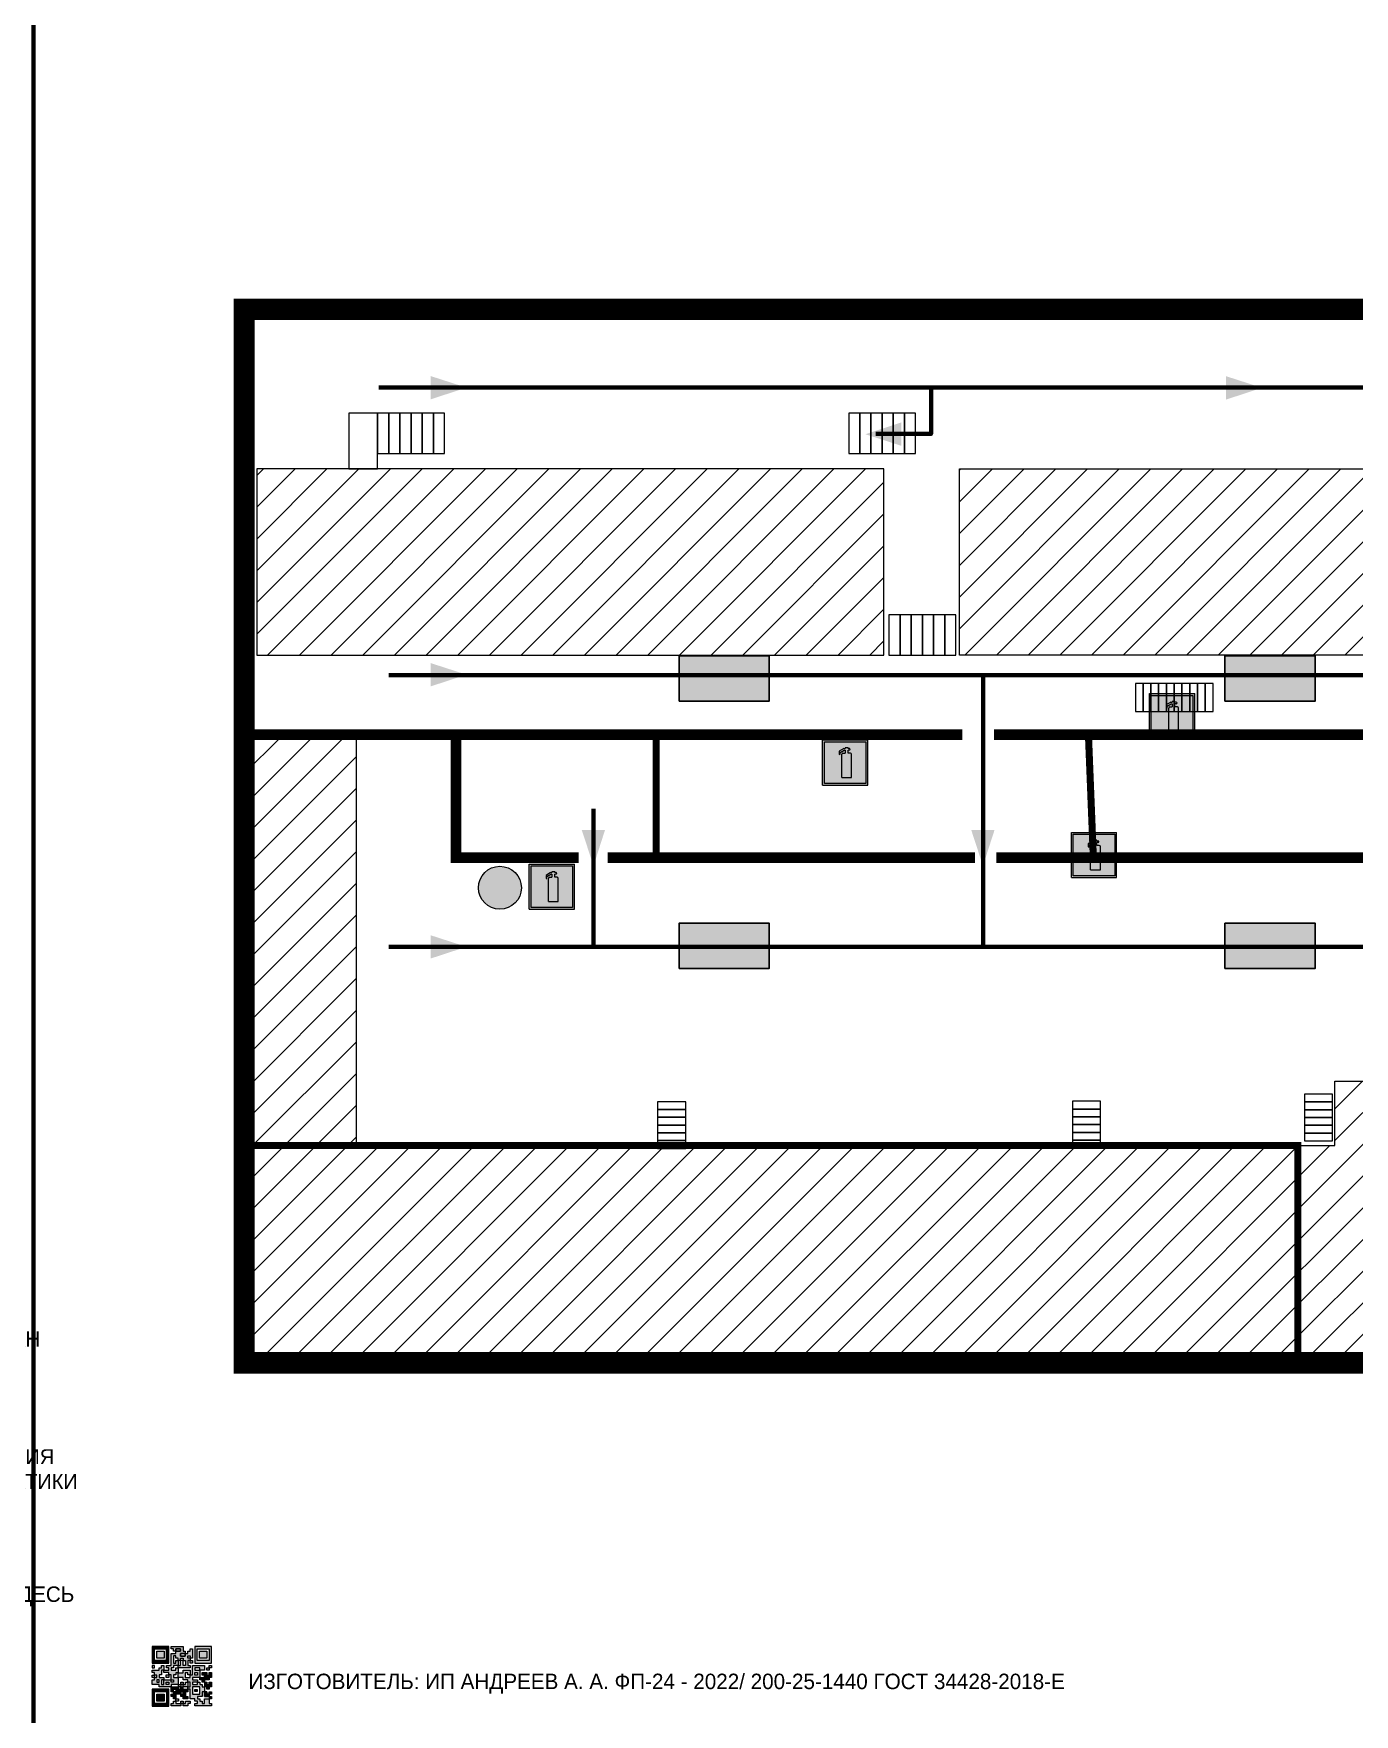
# Model space of a CAD drawing. Header units: millimetres. Extents: x 13114 to 67229, y 22859 to 38520.
# Drawn here: x 19339.7 to 19579.3, y 30911.3 to 31216 of the extents above; entities that cross this region are included whole.
import ezdxf

# ---------------------------------------------------------------- set-up
doc = ezdxf.new("R2010")
doc.units = ezdxf.units.MM
doc.layers.add('План_Штампы', color=7, linetype='Continuous')
doc.styles.add('обычный', font='arial.ttf')
pattern_1 = [(45, (-2234.3607, 20659.7296), (-2.87368196, 2.87368196), [])]

# ---------------------------------------------------------------- blocks, each defined once
blk = doc.blocks.new('QR')
at = {"lineweight": 0}
h = blk.add_hatch(color=256, dxfattribs=at)
h.dxf.hatch_style = 1
h.paths.add_polyline_path([(9241.16, 2687.38), (9242.01, 2687.38), (9242.01, 2687.83), (9241.59, 2687.83), (9241.59, 2688.68), (9239.45, 2688.68), (9239.45, 2688.25), (9239.86, 2688.25), (9239.86, 2687.83), (9240.29, 2687.83), (9240.29, 2688.25), (9241.16, 2688.25), (9241.16, 2687.83), (9240.29, 2687.83), (9240.29, 2687.38), (9239.45, 2687.38), (9239.45, 2685.22), (9238.57, 2685.22), (9238.57, 2684.8), (9239.02, 2684.8), (9239.02, 2684.37), (9238.13, 2684.37), (9238.13, 2683.92), (9239.02, 2683.92), (9239.02, 2683.5), (9239.44, 2683.5), (9239.44, 2682.64), (9239.87, 2682.64), (9239.87, 2682.18), (9239.44, 2682.18), (9239.44, 2682.64), (9238.13, 2682.64), (9238.13, 2681.76), (9237.71, 2681.76), (9237.71, 2682.64), (9238.13, 2682.64), (9238.13, 2683.07), (9237.27, 2683.07), (9237.27, 2683.51), (9237.71, 2683.51), (9237.71, 2684.37), (9238.13, 2684.37), (9238.13, 2685.22), (9237.71, 2685.22), (9237.71, 2684.8), (9237.28, 2684.8), (9237.28, 2684.38), (9235.98, 2684.38), (9235.98, 2683.92), (9236.4, 2683.92), (9236.4, 2683.49), (9236.84, 2683.49), (9236.84, 2683.07), (9236.4, 2683.07), (9236.4, 2682.64), (9235.98, 2682.64), (9235.98, 2681.76), (9237.29, 2681.76), (9237.29, 2681.33), (9239.43, 2681.33), (9239.43, 2681.76), (9240.74, 2681.76), (9240.74, 2683.05), (9239.87, 2683.05), (9239.87, 2683.5), (9240.29, 2683.5), (9240.29, 2683.91), (9240.74, 2683.91), (9240.74, 2684.81), (9240.29, 2684.81), (9240.29, 2684.79), (9240.29, 2684.37), (9239.45, 2684.37), (9239.45, 2684.8), (9239.87, 2684.8), (9239.87, 2685.21), (9240.74, 2685.21), (9240.74, 2686.1), (9240.29, 2686.1), (9240.29, 2685.64), (9239.86, 2685.64), (9239.86, 2686.95), (9240.29, 2686.95), (9240.29, 2686.52), (9240.74, 2686.52), (9240.74, 2686.1), (9241.16, 2686.1), (9241.16, 2686.53), (9241.59, 2686.53), (9241.59, 2686.1), (9242.02, 2686.1), (9242.02, 2685.21), (9241.59, 2685.21), (9241.59, 2686.1), (9241.16, 2686.1), (9241.16, 2685.21), (9240.74, 2685.21), (9240.74, 2684.81), (9242.89, 2684.81), (9242.89, 2685.22), (9242.47, 2685.22), (9242.47, 2686.11), (9242.89, 2686.11), (9242.89, 2686.52), (9242.46, 2686.52), (9242.46, 2686.95), (9242.89, 2686.95), (9242.89, 2686.52), (9243.32, 2686.52), (9243.32, 2688.26), (9242.9, 2688.26), (9242.9, 2687.83), (9242.47, 2687.83), (9242.47, 2687.38), (9242.01, 2687.38), (9242.01, 2686.94), (9241.16, 2686.94)])
h.paths.add_polyline_path([(9239.02, 2682.18), (9239.02, 2681.76), (9238.54, 2681.76), (9238.54, 2682.18)], flags=16)
h.paths.add_polyline_path([(9237.27, 2682.65), (9237.27, 2682.19), (9236.83, 2682.19), (9236.83, 2682.65)], flags=16)
h = blk.add_hatch(color=256, dxfattribs=at)
h.dxf.hatch_style = 1
h.paths.add_polyline_path([(9238.15, 2687.83), (9236.83, 2687.83), (9236.83, 2686.52), (9238.15, 2686.52)], flags=0)
h.paths.add_polyline_path([(9239.01, 2685.65), (9239.01, 2688.68), (9235.98, 2688.68), (9235.98, 2685.65)])
h.paths.add_polyline_path([(9236.41, 2686.1), (9236.41, 2688.26), (9238.56, 2688.26), (9238.56, 2686.1)], flags=16)
h.paths.add_polyline_path([(9236.83, 2686.52), (9236.83, 2687.83), (9238.15, 2687.83), (9238.15, 2686.52)], flags=0)
h = blk.add_hatch(color=256, dxfattribs=at)
h.dxf.hatch_style = 1
h.paths.add_polyline_path([(9238.15, 2686.52), (9238.15, 2687.83), (9236.83, 2687.83), (9236.83, 2686.52)])
h.paths.add_polyline_path([(9245.91, 2686.52), (9245.91, 2687.83), (9244.59, 2687.83), (9244.59, 2686.52)], flags=0)
h.paths.add_polyline_path([(9246.77, 2685.65), (9246.77, 2688.68), (9243.74, 2688.68), (9243.74, 2685.65)])
h.paths.add_polyline_path([(9244.17, 2686.1), (9244.17, 2688.26), (9246.32, 2688.26), (9246.32, 2686.1)], flags=16)
h.paths.add_polyline_path([(9244.59, 2686.52), (9244.59, 2687.83), (9245.91, 2687.83), (9245.91, 2686.52)], flags=0)
h = blk.add_hatch(color=256, dxfattribs=at)
h.dxf.hatch_style = 1
h.paths.add_polyline_path([(9240.75, 2681.76), (9240.75, 2681.35), (9241.17, 2681.35), (9241.17, 2681.76)])
h.paths.add_polyline_path([(9241.6, 2682.18), (9241.17, 2682.18), (9241.17, 2681.76), (9241.6, 2681.76)])
h.paths.add_polyline_path([(9242.47, 2681.34), (9242.47, 2682.19), (9242.02, 2682.19), (9242.02, 2681.76), (9241.6, 2681.76), (9241.6, 2681.34)])
h.paths.add_polyline_path([(9239.87, 2678.3), (9239.44, 2678.3), (9239.44, 2677.89), (9241.17, 2677.89), (9241.17, 2678.3), (9240.28, 2678.3), (9240.28, 2678.73), (9239.87, 2678.73)])
h.paths.add_polyline_path([(9240.75, 2678.73), (9240.75, 2679.19), (9240.28, 2679.19), (9240.28, 2678.73)])
h.paths.add_polyline_path([(9241.6, 2678.73), (9241.17, 2678.73), (9241.17, 2678.3), (9241.6, 2678.3)])
h.paths.add_polyline_path([(9242.02, 2678.3), (9241.6, 2678.3), (9241.6, 2677.89), (9242.48, 2677.89), (9242.48, 2678.31), (9242.9, 2678.31), (9242.9, 2678.73), (9242.02, 2678.73)])
h.paths.add_polyline_path([(9246.36, 2684.37), (9246.36, 2684.79), (9245.93, 2684.79), (9245.93, 2684.37)])
h.paths.add_polyline_path([(9246.78, 2685.2), (9246.36, 2685.2), (9246.36, 2684.79), (9246.78, 2684.79)])
h.paths.add_polyline_path([(9245.91, 2687.83), (9244.59, 2687.83), (9244.59, 2686.52), (9245.91, 2686.52)])
h = blk.add_hatch(color=256, dxfattribs=at)
h.dxf.hatch_style = 1
h.paths.add_polyline_path([(9243.32, 2686.11), (9242.89, 2686.11), (9242.89, 2685.64), (9243.32, 2685.64)])
h.paths.add_polyline_path([(9239.02, 2683.07), (9239.02, 2683.5), (9238.56, 2683.5), (9238.56, 2683.07)])
h.paths.add_polyline_path([(9236.4, 2684.8), (9236.4, 2685.22), (9235.98, 2685.22), (9235.98, 2684.8)])
h.paths.add_polyline_path([(9236.4, 2683.07), (9236.4, 2683.49), (9235.98, 2683.49), (9235.98, 2683.07)])
h = blk.add_hatch(color=256, dxfattribs=at)
h.dxf.hatch_style = 1
h.paths.add_polyline_path([(9243.32, 2682.64), (9243.32, 2683.07), (9244.62, 2683.07), (9244.62, 2684.37), (9243.74, 2684.37), (9243.74, 2684.8), (9244.62, 2684.8), (9244.62, 2684.37), (9245.48, 2684.37), (9245.48, 2685.22), (9243.32, 2685.22), (9243.32, 2683.5), (9242.89, 2683.5), (9242.89, 2683.06), (9242.01, 2683.06), (9242.01, 2683.91), (9242.47, 2683.91), (9242.47, 2683.5), (9242.89, 2683.5), (9242.89, 2684.38), (9241.59, 2684.38), (9241.59, 2683.91), (9240.74, 2683.91), (9240.74, 2683.05), (9241.59, 2683.05), (9241.59, 2682.64), (9242.47, 2682.64), (9242.47, 2682.19), (9242.91, 2682.19), (9242.91, 2681.34), (9242.48, 2681.34), (9242.48, 2680.91), (9242.91, 2680.91), (9242.91, 2679.17), (9243.75, 2679.17), (9243.75, 2678.73), (9244.2, 2678.73), (9244.2, 2678.3), (9243.75, 2678.3), (9243.75, 2677.88), (9246.78, 2677.88), (9246.78, 2678.3), (9246.35, 2678.3), (9246.35, 2679.19), (9245.48, 2679.19), (9245.48, 2678.31), (9245.05, 2678.31), (9245.05, 2678.73), (9244.62, 2678.73), (9244.62, 2679.19), (9244.2, 2679.19), (9244.2, 2679.61), (9245.05, 2679.61), (9245.05, 2680.46), (9245.48, 2680.46), (9245.48, 2681.34), (9245.04, 2681.34), (9245.04, 2681.76), (9244.63, 2681.76), (9244.63, 2682.19), (9244.21, 2682.19), (9244.21, 2681.76), (9243.32, 2681.76), (9243.32, 2682.19), (9244.21, 2682.19), (9244.21, 2682.64)])
h.paths.add_polyline_path([(9243.75, 2683.49), (9243.75, 2683.92), (9244.21, 2683.92), (9244.21, 2683.49)], flags=16)
h.paths.add_polyline_path([(9243.32, 2681.34), (9244.63, 2681.34), (9244.63, 2680.04), (9243.32, 2680.04)], flags=16)
h.paths.add_polyline_path([(9243.76, 2680.89), (9244.18, 2680.89), (9244.18, 2680.48), (9243.76, 2680.48)], flags=0)
h = blk.add_hatch(color=256, dxfattribs=at)
h.dxf.hatch_style = 1
h.paths.add_polyline_path([(9242.02, 2680.46), (9242.48, 2680.46), (9242.48, 2680.91), (9241.58, 2680.91), (9241.58, 2681.35), (9241.17, 2681.35), (9241.17, 2680.91), (9240.75, 2680.91), (9240.75, 2681.33), (9239.43, 2681.33), (9239.43, 2680.46), (9239.86, 2680.46), (9239.86, 2680.92), (9240.3, 2680.92), (9240.3, 2680.46), (9239.86, 2680.46), (9239.86, 2680.04), (9239.44, 2680.04), (9239.44, 2679.62), (9239.86, 2679.62), (9239.86, 2679.19), (9240.29, 2679.19), (9240.29, 2680.03), (9241.18, 2680.03), (9241.18, 2680.47), (9241.6, 2680.47), (9241.6, 2680.03), (9241.18, 2680.03), (9241.18, 2679.61), (9241.6, 2679.61), (9241.6, 2679.19), (9242.47, 2679.19), (9242.47, 2679.6), (9242.02, 2679.6)])
h = blk.add_hatch(color=256, dxfattribs=at)
h.dxf.hatch_style = 1
h.paths.add_polyline_path([(9246.36, 2683.07), (9246.78, 2683.07), (9246.78, 2683.92), (9246.36, 2683.92), (9246.36, 2683.49), (9245.92, 2683.49), (9245.92, 2683.92), (9245.06, 2683.92), (9245.06, 2683.49), (9245.48, 2683.49), (9245.48, 2683.07), (9244.62, 2683.07), (9244.62, 2682.65), (9245.05, 2682.65), (9245.05, 2682.18), (9245.48, 2682.18), (9245.48, 2682.65), (9246.36, 2682.65)])
h.paths.add_polyline_path([(9246.78, 2682.18), (9246.36, 2682.18), (9246.36, 2681.75), (9245.92, 2681.75), (9245.92, 2682.18), (9245.48, 2682.18), (9245.48, 2681.34), (9245.48, 2681.34), (9245.94, 2681.34), (9245.94, 2680.91), (9246.36, 2680.91), (9246.36, 2681.34), (9246.78, 2681.34)])
h = blk.add_hatch(color=256, dxfattribs=at)
h.dxf.hatch_style = 1
h.paths.add_polyline_path([(9235.98, 2680.9), (9235.98, 2677.86), (9239.02, 2677.86), (9239.02, 2680.9)])
h.paths.add_polyline_path([(9238.57, 2680.48), (9238.57, 2678.32), (9236.41, 2678.32), (9236.41, 2680.48)], flags=16)
h.paths.add_polyline_path([(9238.15, 2680.05), (9238.15, 2678.74), (9236.83, 2678.74), (9236.83, 2680.05)], flags=0)
h = blk.add_hatch(color=256, dxfattribs=at)
h.dxf.hatch_style = 1
h.paths.add_polyline_path([(9238.15, 2680.05), (9236.83, 2680.05), (9236.83, 2678.74), (9238.15, 2678.74)])
h = blk.add_hatch(color=256, dxfattribs=at)
h.dxf.hatch_style = 1
h.paths.add_polyline_path([(9244.18, 2680.48), (9244.18, 2680.89), (9243.76, 2680.89), (9243.76, 2680.48)])
h = blk.add_hatch(color=256, dxfattribs=at)
h.dxf.hatch_style = 1
h.paths.add_polyline_path([(9245.93, 2680.04), (9245.93, 2680.46), (9245.48, 2680.46), (9245.48, 2679.62), (9246.35, 2679.62), (9246.35, 2680.04)])
h.paths.add_polyline_path([(9246.78, 2680.04), (9246.78, 2680.46), (9246.35, 2680.46), (9246.35, 2680.04)])
h.paths.add_polyline_path([(9246.78, 2679.18), (9246.78, 2679.62), (9246.35, 2679.62), (9246.35, 2679.18)])
for points in [[(9237.71, 2685.22), (9238.13, 2685.22), (9238.13, 2684.37), (9237.71, 2684.37), (9237.71, 2683.51), (9237.27, 2683.51), (9237.27, 2683.07), (9238.13, 2683.07), (9238.13, 2682.64), (9237.71, 2682.64), (9237.71, 2681.76), (9238.13, 2681.76), (9238.13, 2682.64), (9239.44, 2682.64), (9239.44, 2683.5), (9239.02, 2683.5), (9239.02, 2683.07), (9238.56, 2683.07), (9238.56, 2683.5), (9239.02, 2683.5), (9239.02, 2683.92), (9238.13, 2683.92), (9238.13, 2684.37), (9239.02, 2684.37), (9239.02, 2684.8), (9238.57, 2684.8), (9238.57, 2685.22), (9239.45, 2685.22), (9239.45, 2687.38), (9240.29, 2687.38), (9240.29, 2687.83), (9239.86, 2687.83), (9239.86, 2688.25), (9239.45, 2688.25), (9239.45, 2688.68), (9241.59, 2688.68), (9241.59, 2687.83), (9242.01, 2687.83), (9242.01, 2687.38), (9242.47, 2687.38), (9242.47, 2687.83), (9242.9, 2687.83), (9242.9, 2688.26), (9243.32, 2688.26), (9243.32, 2686.52), (9242.89, 2686.52), (9242.89, 2686.11), (9243.32, 2686.11), (9243.32, 2685.64), (9242.89, 2685.64), (9242.89, 2686.11), (9242.47, 2686.11), (9242.47, 2685.22), (9242.89, 2685.22), (9242.89, 2684.81), (9240.74, 2684.81), (9240.74, 2683.91), (9241.59, 2683.91), (9241.59, 2684.38), (9242.89, 2684.38), (9242.89, 2683.5), (9242.47, 2683.5), (9242.47, 2683.91), (9242.01, 2683.91), (9242.01, 2683.06), (9242.89, 2683.06), (9242.89, 2683.5), (9243.32, 2683.5), (9243.32, 2685.22), (9245.48, 2685.22), (9245.48, 2684.37), (9244.62, 2684.37), (9244.62, 2683.07), (9245.48, 2683.07), (9245.48, 2683.49), (9245.06, 2683.49), (9245.06, 2683.92), (9245.92, 2683.92), (9245.92, 2683.49), (9246.36, 2683.49), (9246.36, 2683.92), (9246.78, 2683.92), (9246.78, 2683.07), (9246.36, 2683.07), (9246.36, 2682.65), (9245.48, 2682.65), (9245.48, 2682.18), (9245.92, 2682.18), (9245.92, 2681.75), (9246.36, 2681.75), (9246.36, 2682.18), (9246.78, 2682.18), (9246.78, 2681.34), (9246.36, 2681.34), (9246.36, 2680.91), (9245.94, 2680.91), (9245.94, 2681.34), (9245.48, 2681.34), (9245.48, 2680.46), (9245.93, 2680.46), (9245.93, 2680.04), (9246.35, 2680.04), (9246.35, 2680.46), (9246.78, 2680.46), (9246.78, 2680.04), (9246.78, 2680.04), (9246.35, 2680.04), (9246.35, 2679.62), (9246.78, 2679.62), (9246.78, 2679.18), (9246.35, 2679.18), (9246.35, 2678.3), (9246.78, 2678.3), (9246.78, 2677.88), (9243.75, 2677.88), (9243.75, 2678.3), (9244.2, 2678.3), (9244.2, 2678.73), (9243.75, 2678.73), (9243.75, 2679.17), (9242.91, 2679.17), (9242.91, 2680.91), (9242.48, 2680.91), (9242.48, 2680.46), (9242.02, 2680.46), (9242.02, 2679.6), (9242.47, 2679.6), (9242.47, 2679.19), (9241.6, 2679.19), (9241.6, 2679.61), (9241.18, 2679.61), (9241.18, 2680.03), (9240.29, 2680.03), (9240.29, 2679.19), (9240.75, 2679.19), (9240.75, 2678.73), (9240.28, 2678.73), (9240.28, 2678.3), (9241.17, 2678.3), (9241.17, 2678.73), (9241.6, 2678.73), (9241.6, 2678.3), (9242.02, 2678.3), (9242.02, 2678.73), (9242.9, 2678.73), (9242.9, 2678.31), (9242.48, 2678.31), (9242.48, 2677.89), (9241.6, 2677.89), (9241.6, 2678.3), (9241.17, 2678.3), (9241.17, 2677.89), (9239.44, 2677.89), (9239.44, 2678.3), (9239.87, 2678.3), (9239.87, 2678.73), (9240.28, 2678.73), (9240.28, 2679.19), (9240.29, 2679.19), (9239.86, 2679.19), (9239.86, 2679.62), (9239.44, 2679.62), (9239.44, 2680.04), (9239.86, 2680.04), (9239.86, 2680.46), (9239.43, 2680.46), (9239.43, 2681.33), (9237.29, 2681.33), (9237.29, 2681.76), (9235.98, 2681.76), (9235.98, 2682.64), (9236.4, 2682.64), (9236.4, 2683.07), (9235.98, 2683.07), (9235.98, 2683.49), (9236.4, 2683.49), (9236.4, 2683.92), (9235.98, 2683.92), (9235.98, 2684.38), (9237.28, 2684.38), (9237.28, 2684.8), (9237.71, 2684.8), (9237.71, 2685.22), (9237.92, 2685.22)], [(9240.74, 2685.21), (9239.87, 2685.21), (9239.87, 2684.8), (9239.45, 2684.8), (9239.45, 2684.37), (9240.29, 2684.37), (9240.29, 2684.79), (9240.29, 2684.81), (9240.74, 2684.81), (9240.74, 2685.21), (9239.87, 2685.21)], [(9240.74, 2686.1), (9240.74, 2686.52), (9240.29, 2686.52), (9240.29, 2686.95), (9239.86, 2686.95), (9239.86, 2685.64), (9240.29, 2685.64), (9240.29, 2686.1), (9240.74, 2686.1), (9240.74, 2686.52)], [(9244.62, 2684.37), (9244.62, 2684.8), (9243.74, 2684.8), (9243.74, 2684.37), (9244.62, 2684.37)], [(9240.74, 2683.05), (9240.74, 2681.76), (9239.43, 2681.76), (9239.43, 2681.33), (9240.75, 2681.33), (9240.75, 2681.35), (9240.75, 2680.91), (9241.17, 2680.91), (9241.17, 2681.35), (9241.58, 2681.35), (9241.58, 2680.91), (9242.48, 2680.91), (9242.48, 2681.34), (9242.91, 2681.34), (9242.91, 2682.19), (9242.47, 2682.19), (9242.47, 2682.64), (9241.59, 2682.64), (9241.59, 2683.05), (9240.74, 2683.05)], [(9240.74, 2683.91), (9240.29, 2683.91), (9240.29, 2683.5), (9239.87, 2683.5), (9239.87, 2683.05), (9240.74, 2683.05), (9240.74, 2683.91)], [(9241.6, 2681.76), (9242.02, 2681.76), (9242.02, 2682.19), (9242.47, 2682.19), (9242.47, 2681.34), (9241.6, 2681.34), (9241.6, 2681.76)], [(9244.62, 2683.07), (9243.32, 2683.07), (9243.32, 2682.64), (9244.21, 2682.64), (9244.21, 2682.19), (9243.32, 2682.19), (9243.32, 2681.76), (9244.21, 2681.76), (9244.21, 2682.19), (9244.63, 2682.19), (9244.63, 2681.76), (9245.04, 2681.76), (9245.04, 2681.34), (9245.48, 2681.34)], [(9245.48, 2682.18), (9245.05, 2682.18), (9245.05, 2682.65), (9244.62, 2682.65), (9244.62, 2683.07)], [(9245.48, 2682.18), (9245.48, 2681.34)], [(9239.86, 2680.46), (9239.86, 2680.92), (9240.3, 2680.92), (9240.3, 2680.46), (9239.86, 2680.46)], [(9245.48, 2680.46), (9245.05, 2680.46), (9245.05, 2679.61), (9244.2, 2679.61), (9244.2, 2679.19), (9244.62, 2679.19), (9244.62, 2678.73), (9245.05, 2678.73), (9245.05, 2678.31), (9245.48, 2678.31), (9245.48, 2679.19), (9246.35, 2679.19), (9246.35, 2679.07)], [(9246.35, 2679.62), (9245.48, 2679.62), (9245.48, 2680.46)], [(9245.48, 2680.46), (9245.48, 2679.62), (9246.35, 2679.62), (9246.35, 2680.04), (9245.93, 2680.04), (9245.93, 2680.46), (9245.48, 2680.46), (9245.48, 2679.62)], [(9246.35, 2679.62), (9246.35, 2679.18)]]:
    blk.add_lwpolyline(points, dxfattribs=at)
for points in [[(9235.98, 2685.65), (9239.01, 2685.65), (9239.01, 2688.68), (9235.98, 2688.68)], [(9236.41, 2688.26), (9238.56, 2688.26), (9238.56, 2686.1), (9236.41, 2686.1)], [(9236.83, 2687.83), (9238.15, 2687.83), (9238.15, 2686.52), (9236.83, 2686.52)], [(9240.29, 2687.83), (9241.16, 2687.83), (9241.16, 2688.25), (9240.29, 2688.25)], [(9240.29, 2688.25), (9241.16, 2688.25), (9241.16, 2687.83), (9240.29, 2687.83)], [(9242.01, 2687.38), (9241.16, 2687.38), (9241.16, 2686.94), (9242.01, 2686.94)], [(9241.16, 2687.38), (9242.01, 2687.38), (9242.01, 2686.94), (9241.16, 2686.94)], [(9243.74, 2685.65), (9246.77, 2685.65), (9246.77, 2688.68), (9243.74, 2688.68)], [(9244.17, 2688.26), (9246.32, 2688.26), (9246.32, 2686.1), (9244.17, 2686.1)], [(9244.59, 2687.83), (9245.91, 2687.83), (9245.91, 2686.52), (9244.59, 2686.52)], [(9235.98, 2684.8), (9236.4, 2684.8), (9236.4, 2685.22), (9235.98, 2685.22)], [(9241.16, 2686.1), (9240.74, 2686.1), (9240.74, 2685.21), (9241.16, 2685.21)], [(9241.16, 2686.53), (9241.59, 2686.53), (9241.59, 2686.1), (9241.16, 2686.1)], [(9241.59, 2686.1), (9242.02, 2686.1), (9242.02, 2685.21), (9241.59, 2685.21)], [(9242.89, 2686.52), (9242.46, 2686.52), (9242.46, 2686.95), (9242.89, 2686.95)], [(9245.93, 2684.79), (9246.36, 2684.79), (9246.36, 2684.37), (9245.93, 2684.37)], [(9246.36, 2685.2), (9246.78, 2685.2), (9246.78, 2684.79), (9246.36, 2684.79)], [(9236.4, 2683.07), (9236.84, 2683.07), (9236.84, 2683.49), (9236.4, 2683.49)], [(9236.83, 2682.19), (9237.27, 2682.19), (9237.27, 2682.65), (9236.83, 2682.65)], [(9238.54, 2682.18), (9239.02, 2682.18), (9239.02, 2681.76), (9238.54, 2681.76)], [(9239.44, 2682.64), (9239.87, 2682.64), (9239.87, 2682.18), (9239.44, 2682.18)], [(9240.75, 2681.76), (9241.17, 2681.76), (9241.17, 2681.35), (9240.75, 2681.35)], [(9241.17, 2682.18), (9241.6, 2682.18), (9241.6, 2681.76), (9241.17, 2681.76)], [(9243.32, 2680.04), (9244.63, 2680.04), (9244.63, 2681.34), (9243.32, 2681.34)], [(9243.75, 2683.92), (9244.21, 2683.92), (9244.21, 2683.49), (9243.75, 2683.49)], [(9235.98, 2677.86), (9239.02, 2677.86), (9239.02, 2680.9), (9235.98, 2680.9)], [(9236.41, 2680.48), (9238.57, 2680.48), (9238.57, 2678.32), (9236.41, 2678.32)], [(9236.83, 2680.05), (9238.15, 2680.05), (9238.15, 2678.74), (9236.83, 2678.74)], [(9241.18, 2680.03), (9241.6, 2680.03), (9241.6, 2680.47), (9241.18, 2680.47)], [(9243.76, 2680.89), (9244.18, 2680.89), (9244.18, 2680.48), (9243.76, 2680.48)]]:
    blk.add_lwpolyline(points, close=True, dxfattribs=at)
blk = doc.blocks.new('A$C3AD82952')
at = {"true_color": 0xf5f5ff}
h = blk.add_hatch(color=7, dxfattribs=at)
h.dxf.hatch_style = 1
h.paths.add_polyline_path([(8.21, 8.73, 0.414214), (7.89, 9.05), (7.22, 9.05), (7.22, 9.92), (7.59, 9.92, 1), (7.57, 10.36), (7.22, 10.36), (7.22, 10.6), (6.43, 10.6), (6.43, 10.36), (6.01, 10.36), (4.74, 9.59), (4.74, 8.69), (4.98, 8.73), (4.98, 9.26), (6.12, 9.91), (6.43, 9.91), (6.43, 9.05), (5.76, 9.05, 0.414214), (5.44, 8.73), (5.44, 2.2), (8.21, 2.2)], flags=0)
h.paths.add_polyline_path([(12.8, 12.8), (0, 12.8), (0, 0), (12.8, 0)])
h.paths.add_polyline_path([(0.51, 12.29), (12.29, 12.29), (12.29, 0.51), (0.51, 0.51)], flags=16)
h.paths.add_polyline_path([(4.74, 9.59), (6.01, 10.36), (6.43, 10.36), (6.43, 10.6), (7.22, 10.6), (7.22, 10.36), (7.59, 10.36, -0.94586), (7.59, 9.92), (7.22, 9.92), (7.22, 9.05), (7.89, 9.05, -0.414214), (8.21, 8.73), (8.21, 2.2), (5.44, 2.2), (5.44, 8.73, -0.414214), (5.76, 9.05), (6.43, 9.05), (6.43, 9.91), (6.12, 9.91), (4.98, 9.26), (4.98, 8.73), (4.74, 8.69)], flags=0)
h = blk.add_hatch(color=242)
h.dxf.hatch_style = 1
h.paths.add_polyline_path([(12.29, 12.29), (0.51, 12.29), (0.51, 0.51), (12.29, 0.51)])
h.paths.add_polyline_path([(4.74, 8.69), (4.74, 9.59), (6.01, 10.36), (6.43, 10.36), (6.43, 10.6), (7.22, 10.6), (7.22, 10.36), (7.59, 10.36, -0.94586), (7.59, 9.92), (7.22, 9.92), (7.22, 9.05), (7.89, 9.05, -0.414214), (8.21, 8.73), (8.21, 2.2), (5.44, 2.2), (5.44, 8.73, -0.414214), (5.76, 9.05), (6.43, 9.05), (6.43, 9.91), (6.12, 9.91), (4.98, 9.26), (4.98, 8.73)], flags=16)
h = blk.add_hatch(color=7, dxfattribs=at)
h.dxf.hatch_style = 1
h.paths.add_polyline_path([(8.21, 8.73, 0.414214), (7.89, 9.05), (7.22, 9.05), (7.22, 9.92), (7.59, 9.92, 1), (7.57, 10.36), (7.22, 10.36), (7.22, 10.6), (6.43, 10.6), (6.43, 10.36), (6.01, 10.36), (4.74, 9.59), (4.74, 8.69), (4.98, 8.73), (4.98, 9.26), (6.12, 9.91), (6.43, 9.91), (6.43, 9.05), (5.76, 9.05, 0.414214), (5.44, 8.73), (5.44, 2.2), (8.21, 2.2)])
at = {"color": 242, "lineweight": 5}
for p, q in [((0, 0), (0, 12.8)), ((0, 12.8), (12.8, 12.8)), ((6.01, 10.36), (4.74, 9.59)), ((4.74, 9.59), (4.74, 8.69)), ((4.98, 9.26), (6.12, 9.91)), ((6.01, 10.36), (6.43, 10.36)), ((6.12, 9.91), (6.43, 9.91)), ((7.22, 10.6), (6.43, 10.6)), ((6.43, 10.6), (6.43, 10.36)), ((6.43, 9.91), (6.43, 9.05)), ((7.22, 10.36), (7.22, 10.6)), ((7.59, 10.36), (7.22, 10.36)), ((7.22, 9.05), (7.22, 9.92)), ((7.59, 9.92), (7.22, 9.92)), ((12.8, 0), (12.8, 12.8)), ((4.74, 8.69), (4.98, 8.73)), ((4.98, 8.73), (4.98, 9.26)), ((5.44, 2.2), (5.44, 8.73)), ((5.76, 9.05), (6.43, 9.05)), ((7.89, 9.05), (7.22, 9.05)), ((8.21, 2.2), (8.21, 8.73)), ((0, 0), (12.8, 0)), ((5.44, 2.2), (8.21, 2.2))]:
    blk.add_line(p, q, dxfattribs=at)
blk.add_lwpolyline([(0.51, 12.29), (12.29, 12.29), (12.29, 0.51), (0.51, 0.51)], close=True, dxfattribs=at)
for centre, radius, start, end in [((7.58, 10.14), 0.223, 273.1875, 86.8125), ((5.76, 8.73), 0.32, 90, 180), ((7.89, 8.73), 0.32, 0, 90)]:
    blk.add_arc(centre, radius, start, end, dxfattribs=at)
blk = doc.blocks.new('A$C32E8229D')
at = {"true_color": 0xffffff}
blk.add_hatch(color=7, dxfattribs=at).paths.add_polyline_path([(0, 0), (0, -8), (16, -8), (16, 0)])
h = blk.add_hatch(color=126)
h.paths.add_polyline_path([(0.2, -0.2), (15.8, -0.2), (15.8, -7.8), (0.2, -7.8)])
h.paths.add_polyline_path([(13.49, -2.05), (12.08, -2.05), (11.37, -2.63, 0.162397), (11.29, -2.84), (11.29, -3.63), (10.35, -3.63), (10.35, -4.05), (11.68, -4.05), (11.68, -3.48), (12.26, -4.28), (11.29, -5.1), (11.29, -6.78), (11.85, -6.78), (11.85, -5.44), (12.8, -4.64), (12.8, -5.94), (14.46, -5.94), (14.46, -5.39), (13.45, -5.39), (13.45, -3.97), (12.46, -2.59), (13.15, -2.59), (13.69, -3.34), (14.18, -3)], flags=16)
h.paths.add_polyline_path([(10.74, -1.82, 1), (11.8, -1.82, 1)], flags=16)
h.paths.add_polyline_path([(9.39, -3.59), (5.99, -3.59), (6.56, -3.03), (5.91, -3.03), (5.1, -3.83), (5.91, -4.64), (6.56, -4.64), (5.99, -4.09), (9.39, -4.09)], flags=16)
h.paths.add_polyline_path([(4.29, -1.08), (1.72, -1.08), (1.72, -6.6), (4.29, -6.6)], flags=16)
at = {"color": 126}
blk.add_lwpolyline([(16, -8), (0, -8), (0, 0), (16, 0)], close=True, dxfattribs=at)
blk = doc.blocks.new('A$C7B8C2D5B')
at = {"lineweight": 0}
h = blk.add_hatch(color=5, dxfattribs=at)
h.dxf.hatch_style = 1
h.paths.add_polyline_path([(1.4, -3.02, 1), (-2.11, -3.02, 1)])
at = {"color": 5, "lineweight": 0}
blk.add_circle((-0.36, -3.02), 1.75, dxfattribs=at)

msp = doc.modelspace()

# ---------------------------------------------------------------- hatches: boundary and pattern name
at = {"lineweight": 0}
h = msp.add_hatch(dxfattribs=at)
h.set_pattern_fill('ANSI31', color=256, scale=1.28)
h.set_pattern_definition(pattern_1)
h.paths.add_polyline_path([(19493.92, 31103.35), (19493.92, 31137.1), (19458.13, 31137.1), (19380.18, 31137.1), (19380.18, 31103.35)])
h.paths.add_polyline_path([(19507.6, 31137.1), (19507.6, 31103.35), (19610.47, 31103.35), (19610.47, 31137.1)])
h = msp.add_hatch(dxfattribs=at)
h.set_pattern_fill('ANSI31', color=256, scale=1.28)
h.set_pattern_definition(pattern_1)
h.paths.add_polyline_path([(19398.25, 31088.31), (19377.88, 31088.31), (19377.88, 31014.42), (19398.25, 31014.42)])
h = msp.add_hatch(dxfattribs=at)
h.set_pattern_fill('ANSI31', color=256, scale=1.28)
h.set_pattern_definition(pattern_1)
h.paths.add_polyline_path([(19575.73, 31014.42), (19568.97, 31014.42), (19568.97, 30976.84), (19646.33, 30976.84), (19646.33, 31043.5), (19635.15, 31043.5), (19635.15, 31026.09), (19616.43, 31026.09), (19575.73, 31026.09)])
h.paths.add_polyline_path([(19568.97, 30976.84), (19568.97, 31014.42), (19533.21, 31014.42), (19533.21, 31014.01), (19528.1, 31014.01), (19457.98, 31014.2), (19457.98, 31013.91), (19452.87, 31013.91), (19377.88, 31014.42), (19377.88, 30976.84)])

# ---------------------------------------------------------------- linework, layer by layer
at = {"color": 1, "lineweight": 100}
msp.add_lwpolyline([(19339.68, 31292.29), (19939.68, 31292.29), (19939.68, 30897.29), (19339.68, 30897.29)], close=True, dxfattribs=at)
at = {"lineweight": 0}
for points, const_width in [([(19397.23, 30975.02), (19377.88, 30975.02), (19377.88, 31166.02), (19725.81, 31166.02)], 3.84), ([(19379.19, 31088.93), (19508.15, 31088.93)], 1.92), ([(19438.52, 31066.63), (19416.3, 31066.63), (19416.3, 31088.93)], 1.92), ([(19452.58, 31088.93), (19452.58, 31066.63)], 1.28), ([(19513.86, 31088.93), (19527.45, 31088.93)], 1.92), ([(19527.45, 31088.93), (19531.01, 31088.93), (19606.98, 31088.93), (19606.98, 31074.97)], 1.92), ([(19531.9, 31066.63), (19531.01, 31088.93)], 1.28), ([(19606.98, 31070.09), (19606.98, 31066.63), (19514.33, 31066.63)], 1.92), ([(19510.46, 31066.63), (19443.81, 31066.63)], 1.92), ([(19397.23, 30975.02), (19725.81, 30975.02)], 3.84)]:
    msp.add_lwpolyline(points, dxfattribs=dict(at, const_width=const_width))
at = {"color": 126, "lineweight": 100, "true_color": 0x008754}
for points in [[(19402.32, 31151.85), (19553.97, 31151.85)], [(19502.46, 31151.85), (19502.46, 31143.45), (19502.46, 31143.45)], [(19553.97, 31151.85), (19611.44, 31151.85)], [(19502.46, 31143.45), (19492.45, 31143.45)], [(19502.46, 31099.69), (19404.13, 31099.69)], [(19502.46, 31099.69), (19667.61, 31099.69), (19667.61, 31001.36)], [(19511.89, 31099.69), (19511.89, 31050.48)], [(19441.26, 31050.48), (19441.26, 31075.48)], [(19404.13, 31050.48), (19621.04, 31050.48)]]:
    msp.add_lwpolyline(points, dxfattribs=at)
at = {"lineweight": 0}
for points in [[(19396.87, 31147.19), (19396.87, 31137.13), (19402.08, 31137.13), (19402.08, 31147.19)], [(19402.08, 31147.19), (19402.08, 31139.89), (19404.11, 31139.89), (19404.11, 31147.19)], [(19404.11, 31147.19), (19404.11, 31139.89), (19406.13, 31139.89), (19406.13, 31147.19)], [(19406.13, 31147.19), (19406.13, 31139.89), (19408.15, 31139.89), (19408.15, 31147.19)], [(19408.15, 31147.19), (19408.15, 31139.89), (19410.17, 31139.89), (19410.17, 31147.19)], [(19410.17, 31147.19), (19410.17, 31139.89), (19412.2, 31139.89), (19412.2, 31147.19)], [(19412.2, 31147.19), (19412.2, 31139.89), (19414.22, 31139.89), (19414.22, 31147.19)], [(19487.53, 31147.19), (19487.53, 31139.89), (19489.55, 31139.89), (19489.55, 31147.19)], [(19489.55, 31147.19), (19489.55, 31139.89), (19491.57, 31139.89), (19491.57, 31147.19)], [(19491.57, 31147.19), (19491.57, 31139.89), (19493.6, 31139.89), (19493.6, 31147.19)], [(19493.6, 31147.19), (19493.6, 31139.89), (19495.62, 31139.89), (19495.62, 31147.19)], [(19495.62, 31147.19), (19495.62, 31139.89), (19497.64, 31139.89), (19497.64, 31147.19)], [(19497.64, 31147.19), (19497.64, 31139.89), (19499.66, 31139.89), (19499.66, 31147.19)], [(19494.83, 31110.65), (19494.83, 31103.35), (19496.85, 31103.35), (19496.85, 31110.65)], [(19496.85, 31110.65), (19496.85, 31103.35), (19498.87, 31103.35), (19498.87, 31110.65)], [(19498.87, 31110.65), (19498.87, 31103.35), (19500.89, 31103.35), (19500.89, 31110.65)], [(19500.89, 31110.65), (19500.89, 31103.35), (19502.92, 31103.35), (19502.92, 31110.65)], [(19502.92, 31110.65), (19502.92, 31103.35), (19504.94, 31103.35), (19504.94, 31110.65)], [(19504.94, 31110.65), (19504.94, 31103.35), (19506.96, 31103.35), (19506.96, 31110.65)], [(19539.52, 31098.21), (19539.52, 31093.1), (19540.93, 31093.1), (19540.93, 31098.21)], [(19540.93, 31098.21), (19540.93, 31093.1), (19542.34, 31093.1), (19542.34, 31098.21)], [(19542.34, 31098.21), (19542.34, 31093.1), (19543.75, 31093.1), (19543.75, 31098.21)], [(19543.75, 31098.21), (19543.75, 31093.1), (19545.16, 31093.1), (19545.16, 31098.21)], [(19545.16, 31098.21), (19545.16, 31093.1), (19546.57, 31093.1), (19546.57, 31098.21)], [(19546.57, 31098.21), (19546.57, 31093.1), (19547.98, 31093.1), (19547.98, 31098.21)], [(19547.98, 31098.21), (19547.98, 31093.1), (19549.38, 31093.1), (19549.38, 31098.21)], [(19549.38, 31098.21), (19549.38, 31093.1), (19550.79, 31093.1), (19550.79, 31098.21)], [(19550.79, 31098.21), (19550.79, 31093.1), (19552.2, 31093.1), (19552.2, 31098.21)], [(19552.2, 31098.21), (19552.2, 31093.1), (19553.61, 31093.1), (19553.61, 31098.21)], [(19377.88, 31014.42), (19398.25, 31014.42), (19398.25, 31088.31), (19377.88, 31088.31)], [(19570.2, 31022.33), (19575.31, 31022.33), (19575.31, 31023.74), (19570.2, 31023.74)], [(19452.87, 31020.95), (19457.98, 31020.95), (19457.98, 31022.36), (19452.87, 31022.36)], [(19452.87, 31019.55), (19457.98, 31019.55), (19457.98, 31020.95), (19452.87, 31020.95)], [(19528.1, 31021.05), (19533.21, 31021.05), (19533.21, 31022.46), (19528.1, 31022.46)], [(19528.1, 31019.64), (19533.21, 31019.64), (19533.21, 31021.05), (19528.1, 31021.05)], [(19570.2, 31020.92), (19575.31, 31020.92), (19575.31, 31022.33), (19570.2, 31022.33)], [(19570.2, 31019.51), (19575.31, 31019.51), (19575.31, 31020.92), (19570.2, 31020.92)], [(19452.87, 31018.14), (19457.98, 31018.14), (19457.98, 31019.55), (19452.87, 31019.55)], [(19452.87, 31016.73), (19457.98, 31016.73), (19457.98, 31018.14), (19452.87, 31018.14)], [(19528.1, 31018.23), (19533.21, 31018.23), (19533.21, 31019.64), (19528.1, 31019.64)], [(19528.1, 31016.82), (19533.21, 31016.82), (19533.21, 31018.23), (19528.1, 31018.23)], [(19570.2, 31018.1), (19575.31, 31018.1), (19575.31, 31019.51), (19570.2, 31019.51)], [(19570.2, 31016.69), (19575.31, 31016.69), (19575.31, 31018.1), (19570.2, 31018.1)], [(19452.87, 31015.32), (19457.98, 31015.32), (19457.98, 31016.73), (19452.87, 31016.73)], [(19452.87, 31013.91), (19457.98, 31013.91), (19457.98, 31015.32), (19452.87, 31015.32)], [(19528.1, 31015.42), (19533.21, 31015.42), (19533.21, 31016.82), (19528.1, 31016.82)], [(19528.1, 31014.01), (19533.21, 31014.01), (19533.21, 31015.42), (19528.1, 31015.42)], [(19570.2, 31015.29), (19575.31, 31015.29), (19575.31, 31016.69), (19570.2, 31016.69)]]:
    msp.add_lwpolyline(points, close=True, dxfattribs=at)
for points in [[(19458.13, 31137.1), (19380.18, 31137.1), (19380.18, 31103.35), (19493.92, 31103.35), (19493.92, 31137.1), (19458.13, 31137.1)], [(19507.6, 31103.35), (19507.6, 31137.1), (19610.47, 31137.1), (19610.47, 31103.35), (19507.6, 31103.35)], [(19377.88, 31014.42), (19575.73, 31014.42), (19575.73, 31026.09), (19616.43, 31026.09), (19616.43, 31043.5), (19635.15, 31043.5), (19635.15, 31026.09), (19616.43, 31026.09)], [(19635.15, 31043.5), (19646.33, 31043.5), (19646.33, 30976.84), (19377.88, 30976.84), (19377.88, 31014.42)]]:
    msp.add_lwpolyline(points, dxfattribs=at)
at = {"lineweight": 0, "const_width": 1.28}
msp.add_lwpolyline([(19377.88, 30975.02), (19568.97, 30975.02), (19568.97, 31014.42), (19377.88, 31014.42)], close=True, dxfattribs=at)
at = {"layer": 'План_Штампы', "color": 126, "true_color": 0x008754}
for points in [[(19411.69, 31149.7), (19411.7, 31153.93), (19418.2, 31151.83)], [(19555.98, 31149.66), (19555.99, 31153.9), (19562.48, 31151.8)], [(19497.06, 31145.52), (19497.05, 31141.29), (19490.56, 31143.38)], [(19411.68, 31097.66), (19411.69, 31101.9), (19418.19, 31099.8)], [(19439.1, 31071.65), (19443.33, 31071.64), (19441.24, 31065.15)], [(19509.75, 31071.65), (19513.98, 31071.64), (19511.88, 31065.14)], [(19411.68, 31048.33), (19411.69, 31052.56), (19418.19, 31050.46)]]:
    msp.add_solid(points, dxfattribs=at)

# ---------------------------------------------------------------- block references
for name, p, xscale, yscale, zscale in [('A$C3AD82952', (19542.09, 31088.16), 0.6400000000000001, 0.6400000000000001, 0.6400000000000001), ('A$C3AD82952', (19482.79, 31079.77), 0.6400000000000001, 0.6400000000000001, 0.6400000000000001), ('A$C3AD82952', (19527.93, 31063.01), 0.6400000000000001, 0.6400000000000001, 0.6400000000000001), ('A$C7B8C2D5B', (19425.06, 31067.9), 2.229677417755127, 2.229677417755127, 2.229677417755127), ('A$C3AD82952', (19429.59, 31057.28), 0.6400000000000001, 0.6400000000000001, 0.6400000000000001)]:
    msp.add_blockref(name, p, dxfattribs=dict(xscale=xscale, yscale=yscale, zscale=zscale))
at = {"color": 22, "lineweight": 100, "true_color": 0xbb1e10}
msp.add_blockref('QR', (10125.19, 28234.96), dxfattribs=at)
at = {"layer": 'План_Штампы', "color": 126, "true_color": 0x008754, "xscale": -1.024, "yscale": 1.024, "zscale": 1.024}
for p in [(19473.13, 31103.2), (19572.16, 31103.2), (19473.13, 31054.74), (19572.16, 31054.74)]:
    msp.add_blockref('A$C32E8229D', p, dxfattribs=at)

# ---------------------------------------------------------------- texts
at = {"lineweight": 0, "attachment_point": 5, "style": 'обычный'}
for s, insert, char_height, width in [('\\pi-8.4,l8.4,t8.4;{\\fProxima Nova Rg|b0|i0|c204|p2;ПОЖАРНЫЙ КРАН\\H1.6404x; }', (19324.05, 30979.35), 2.8, 126.6484), ('\\pi-8.1,l8.1,t8.1;{\\fProxima Nova Rg|b0|i0|c204|p2;КНОПКА ВКЛЮЧЕНИЯ\\PПОЖАРНОЙ АВТОМАТИКИ}', (19324.02, 30955.77), 2.7, 126.6484), ('\\pi-8.4,l8.4,t8.4;{\\fProxima Nova Rg|b0|i0|c204|p2;ВЫ НАХОДИТЕСЬ ЗДЕСЬ\\H1.1997x; }', (19324, 30932.7), 2.8, 126.6484), ('\\pi-8.4,l8.4,t8.4;{\\fProxima Nova Rg|b0|i0|c204|p2;ИЗГОТОВИТЕЛЬ: ИП АНДРЕЕВ А. А.\\fProxima Nova Rg|b0|i0|c0|p2; \\fProxima Nova Rg|b0|i0|c204|p2;ФП-24 - 2022/ 200-25-1440 ГОСТ 34428-2018-Е\\H1.2266x; }', (19452.69, 30916.89), 2.8, 191.3484)]:
    msp.add_mtext(s, dxfattribs=dict(at, insert=insert, char_height=char_height, width=width))

doc.saveas('drawing.dxf')
